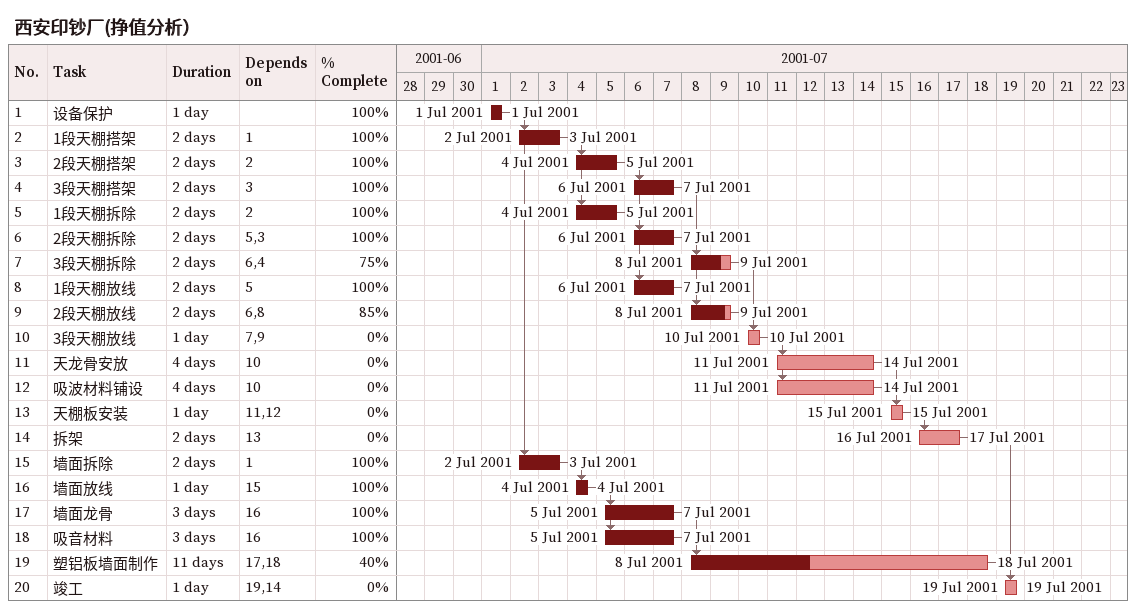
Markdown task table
西安印钞厂(挣值分析）

| ID | Task | Duration | Start | Finish | Predecessors | % complete |
|---|---|---|---|---|---|---|
| 1 | 设备保护 | 1d | 2001-07-01 | 2001-07-01 |  | 100 |
| 2 | 1段天棚搭架 | 2d | 2001-07-02 | 2001-07-03 | 1 | 100 |
| 3 | 2段天棚搭架 | 2d | 2001-07-04 | 2001-07-05 | 2 | 100 |
| 4 | 3段天棚搭架 | 2d | 2001-07-06 | 2001-07-07 | 3 | 100 |
| 5 | 1段天棚拆除 | 2d | 2001-07-04 | 2001-07-05 | 2 | 100 |
| 6 | 2段天棚拆除 | 2d | 2001-07-06 | 2001-07-07 | 5, 3 | 100 |
| 7 | 3段天棚拆除 | 2d | 2001-07-08 | 2001-07-09 | 6, 4 | 75 |
| 8 | 1段天棚放线 | 2d | 2001-07-06 | 2001-07-07 | 5 | 100 |
| 9 | 2段天棚放线 | 2d | 2001-07-08 | 2001-07-09 | 6, 8 | 85 |
| 10 | 3段天棚放线 | 1d | 2001-07-10 | 2001-07-10 | 7, 9 | 0 |
| 11 | 天龙骨安放 | 4d | 2001-07-11 | 2001-07-14 | 10 | 0 |
| 12 | 吸波材料铺设 | 4d | 2001-07-11 | 2001-07-14 | 10 | 0 |
| 13 | 天棚板安装 | 1d | 2001-07-15 | 2001-07-15 | 11, 12 | 0 |
| 14 | 拆架 | 2d | 2001-07-16 | 2001-07-17 | 13 | 0 |
| 15 | 墙面拆除 | 2d | 2001-07-02 | 2001-07-03 | 1 | 100 |
| 16 | 墙面放线 | 1d | 2001-07-04 | 2001-07-04 | 15 | 100 |
| 17 | 墙面龙骨 | 3d | 2001-07-05 | 2001-07-07 | 16 | 100 |
| 18 | 吸音材料 | 3d | 2001-07-05 | 2001-07-07 | 16 | 100 |
| 19 | 塑铝板墙面制作 | 11d | 2001-07-08 | 2001-07-18 | 17, 18 | 40 |
| 20 | 竣工 | 1d | 2001-07-19 | 2001-07-19 | 19, 14 | 0 |
